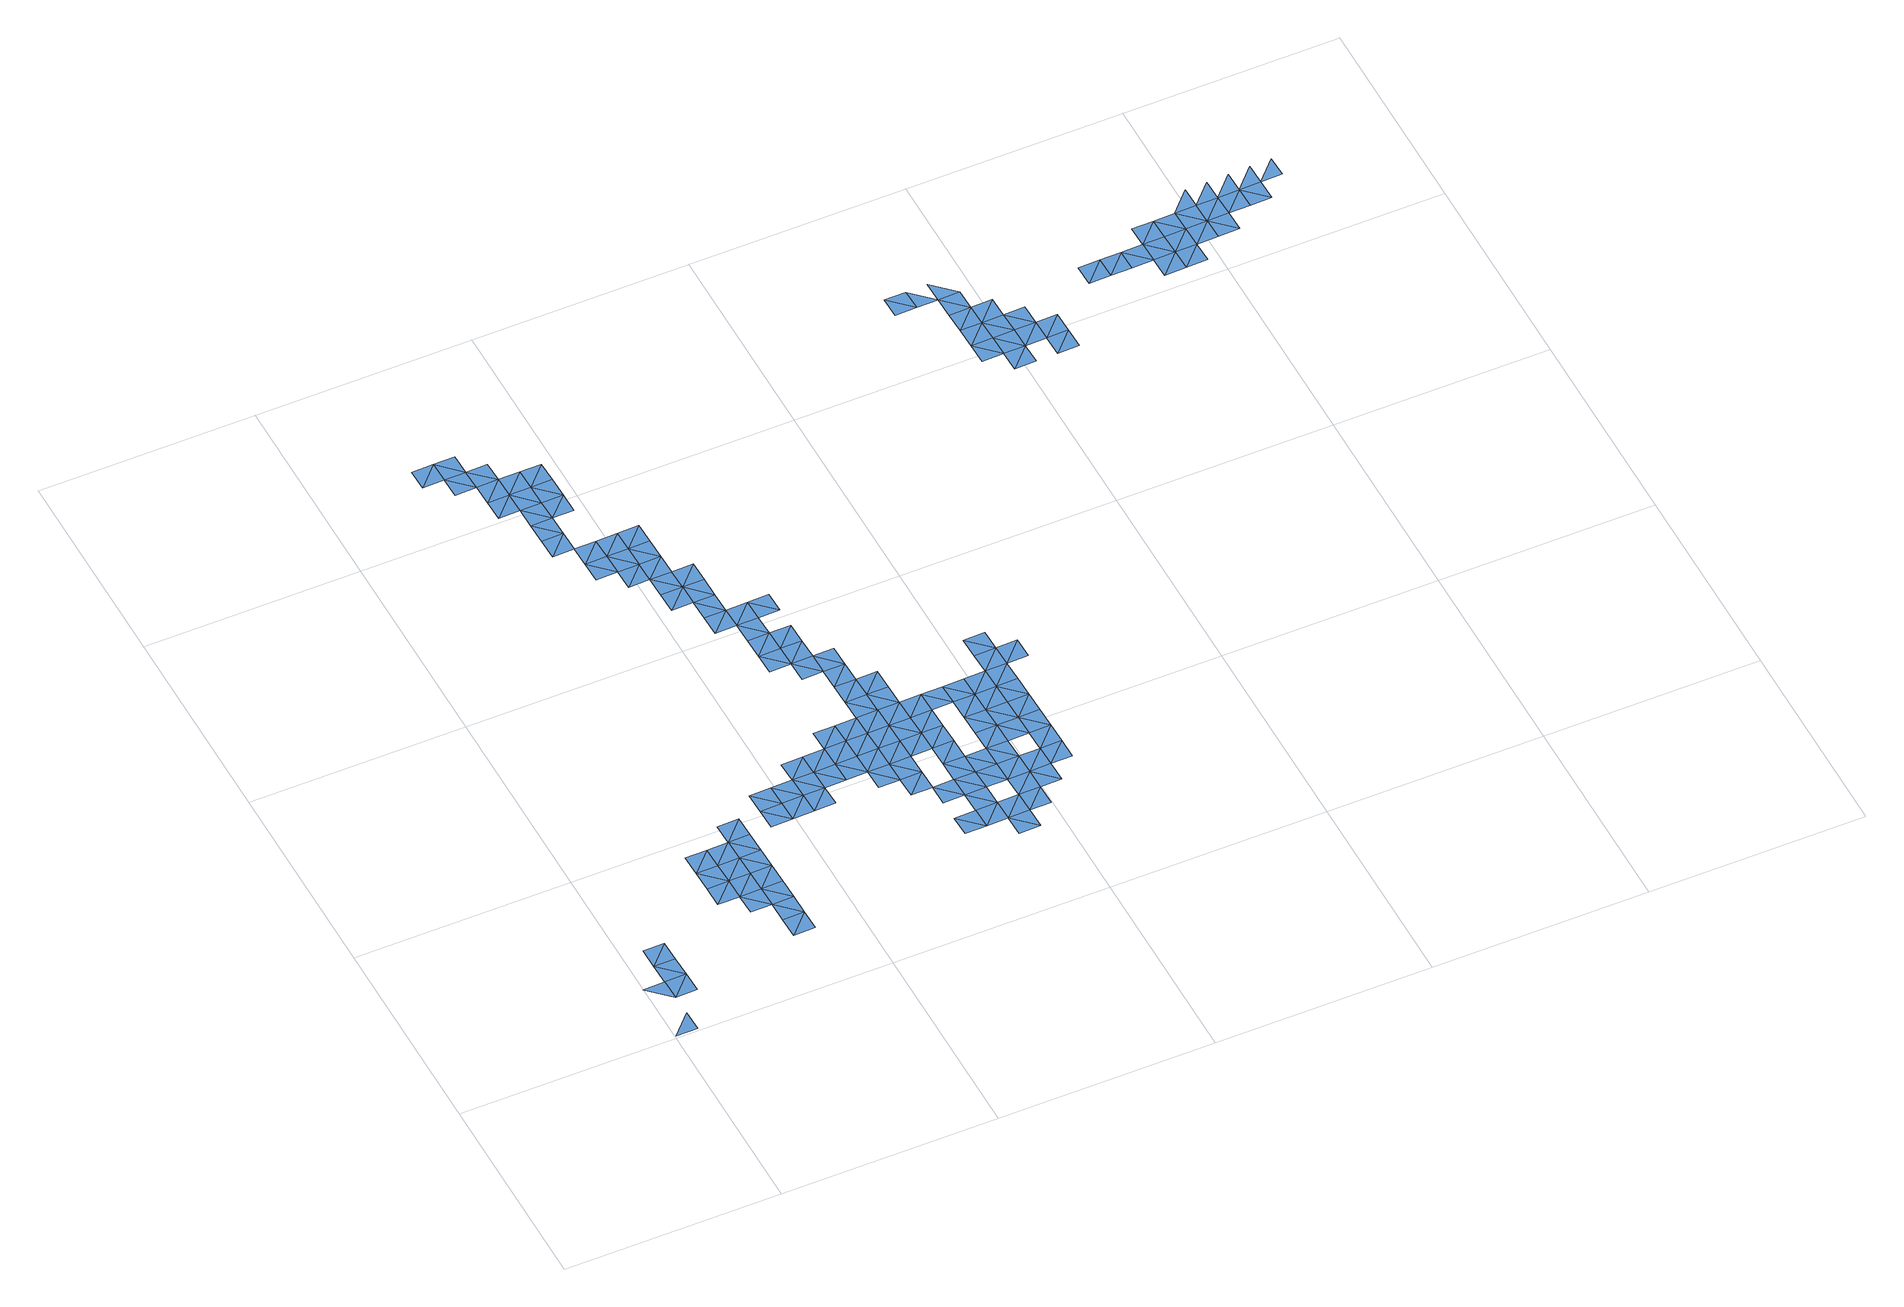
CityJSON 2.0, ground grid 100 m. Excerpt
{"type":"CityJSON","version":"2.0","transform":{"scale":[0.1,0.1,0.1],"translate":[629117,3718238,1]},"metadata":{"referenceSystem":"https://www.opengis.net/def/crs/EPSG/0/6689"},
"CityObjects":{
"waterbody1":{"type":"WaterBody","attributes":{"name":"福岡県津波浸水想定図","class":"1140","function":"2","WaterBodyTsunamiRiskAttribute.description":"1","WaterBodyTsunamiRiskAttribute.rank":"1"},"geometry":[{"type":"MultiSurface","lod":"1","boundaries":[[[0,1,2]],[[3,4,5]],[[4,6,5]],[[6,7,5]],[[4,8,6]],[[9,7,6]],[[10,7,11]],[[7,9,11]],[[12,13,14]],[[14,15,12]],[[15,16,12]],[[13,17,18]],[[19,16,20]],[[21,13,12]],[[17,13,21]],[[22,12,16]],[[19,23,16]],[[24,25,26]],[[27,25,24]],[[22,16,23]],[[26,25,19]],[[21,12,28]],[[29,23,19]],[[28,12,22]],[[28,30,21]],[[17,21,30]],[[19,25,29]],[[29,31,23]],[[23,32,22]],[[28,22,32]],[[33,30,28]],[[23,31,32]],[[32,33,28]],[[30,33,34]],[[35,30,36]],[[30,34,36]],[[37,38,39]],[[40,41,37]],[[39,40,37]],[[40,42,41]],[[43,40,39]],[[43,39,44]],[[42,40,43]],[[43,45,42]],[[44,46,43]],[[47,46,44]],[[43,46,45]],[[48,49,50]],[[45,46,51]],[[52,48,50]],[[46,53,51]],[[54,48,52]],[[51,53,55]],[[56,51,57]],[[57,51,55]],[[54,58,48]],[[59,60,61]],[[62,63,64]],[[60,65,61]],[[63,54,64]],[[55,53,66]],[[67,68,65]],[[59,69,60]],[[60,67,65]],[[55,70,57]],[[62,71,63]],[[72,73,74]],[[72,75,69]],[[55,66,76]],[[57,77,78]],[[79,66,80]],[[54,63,81]],[[72,74,82]],[[71,68,83]],[[55,76,70]],[[83,68,67]],[[75,72,82]],[[71,84,63]],[[77,57,70]],[[79,85,66]],[[86,71,83]],[[85,87,66]],[[76,66,87]],[[76,88,70]],[[71,86,84]],[[82,74,89]],[[90,86,83]],[[91,92,79]],[[93,94,95]],[[82,96,75]],[[97,77,70]],[[83,67,90]],[[92,85,79]],[[98,99,100]],[[88,76,87]],[[82,89,101]],[[67,102,90]],[[99,103,100]],[[104,105,106]],[[92,91,107]],[[108,109,110]],[[96,82,101]],[[111,89,112]],[[86,113,84]],[[97,70,88]],[[106,105,103]],[[85,114,87]],[[115,86,90]],[[116,117,107]],[[94,93,118]],[[105,104,119]],[[113,86,115]],[[85,92,120]],[[87,121,88]],[[103,122,100]],[[101,89,111]],[[112,123,111]],[[124,125,109]],[[114,85,120]],[[126,96,101]],[[109,108,124]],[[127,109,125]],[[128,108,129]],[[88,130,97]],[[131,123,100]],[[103,105,122]],[[93,132,118]],[[133,101,111]],[[119,127,125]],[[107,117,134]],[[87,114,121]],[[135,105,119]],[[132,117,118]],[[100,122,136]],[[101,133,126]],[[130,88,121]],[[132,93,137]],[[120,138,114]],[[119,125,139]],[[100,136,131]],[[140,138,120]],[[141,142,143]],[[108,128,144]],[[145,137,146]],[[124,108,147]],[[114,138,121]],[[119,139,135]],[[124,148,125]],[[134,117,149]],[[147,108,144]],[[134,150,151]],[[117,132,149]],[[152,132,137]],[[141,153,142]],[[121,154,130]],[[148,124,147]],[[134,149,150]],[[155,154,121]],[[139,156,135]],[[151,157,140]],[[158,137,145]],[[130,154,153]],[[121,138,155]],[[144,128,159]],[[159,160,144]],[[151,150,161]],[[152,137,158]],[[140,162,138]],[[157,162,140]],[[151,161,157]],[[150,149,163]],[[138,164,155]],[[135,156,165]],[[153,154,166]],[[142,153,167]],[[153,166,167]],[[161,150,168]],[[155,169,154]],[[158,170,152]],[[150,163,168]],[[138,162,164]],[[171,161,168]],[[152,172,163]],[[170,158,173]],[[155,164,169]],[[170,172,152]],[[163,174,168]],[[174,171,168]],[[174,163,172]],[[169,164,175]],[[176,172,170]],[[177,171,174]],[[178,179,180]],[[178,171,179]],[[169,175,181]],[[179,171,177]],[[182,175,180]],[[179,183,180]],[[184,172,176]],[[174,172,185]],[[175,182,181]],[[185,172,184]],[[186,179,177]],[[180,183,182]],[[181,182,187]],[[183,179,188]],[[184,189,185]],[[190,182,183]],[[179,186,188]],[[185,191,186]],[[183,188,192]],[[189,191,185]],[[182,193,187]],[[191,188,186]],[[184,194,189]],[[190,183,192]],[[193,182,190]],[[192,195,190]],[[188,191,196]],[[192,188,195]],[[188,196,195]],[[190,197,193]],[[198,199,193]],[[190,195,200]],[[190,200,197]],[[199,198,201]],[[193,197,198]],[[201,198,202]],[[197,203,198]],[[197,204,203]],[[205,206,207]],[[208,207,206]],[[209,210,211]],[[212,208,206]],[[213,214,210]],[[215,210,209]],[[216,217,214]],[[216,212,217]],[[210,215,213]],[[218,219,209]],[[219,215,209]],[[216,214,213]],[[219,218,220]],[[216,221,212]],[[222,213,215]],[[219,222,215]],[[213,223,216]],[[213,222,224]],[[213,224,223]],[[219,225,222]],[[226,225,219]],[[226,227,228]],[[226,229,225]],[[228,227,230]],[[228,229,226]],[[231,232,233]],[[232,234,233]],[[235,236,237]],[[238,236,235]],[[239,240,235]],[[240,238,235]],[[240,239,241]],[[240,242,238]],[[241,243,240]],[[244,242,240]],[[243,241,245]],[[243,244,240]],[[246,244,243]],[[247,246,243]],[[248,246,247]],[[248,249,246]],[[246,250,251]],[[246,249,250]],[[249,252,250]],[[252,249,253]],[[252,254,250]],[[255,252,253]],[[255,256,252]],[[257,252,256]],[[258,256,259]]]}]},
"waterbody2":{"type":"WaterBody","attributes":{"name":"福岡県津波浸水想定図","class":"1140","function":"2","WaterBodyTsunamiRiskAttribute.description":"1","WaterBodyTsunamiRiskAttribute.rank":"2"},"geometry":[{"type":"MultiSurface","lod":"1","boundaries":[[[260,45,56]],[[45,51,56]],[[52,261,64]],[[262,71,62]],[[52,64,54]],[[262,68,71]],[[263,89,74]],[[112,89,263]],[[100,112,98]],[[112,100,123]],[[97,130,141]],[[141,130,153]],[[128,143,159]],[[143,142,159]],[[234,236,233]],[[236,234,237]],[[238,264,265]],[[242,264,238]],[[264,242,244]],[[266,264,244]],[[246,266,244]],[[266,246,251]],[[267,266,251]],[[268,251,250]]]}]},
"waterbody3":{"type":"WaterBody","attributes":{"name":"福岡県津波浸水想定図","class":"1140","function":"2","WaterBodyTsunamiRiskAttribute.description":"1","WaterBodyTsunamiRiskAttribute.rank":"3"},"geometry":[{"type":"MultiSurface","lod":"1","boundaries":[[[269,212,221]],[[222,225,224]],[[224,225,270]]]}]}
},
"vertices":[
[104,111,8],[6,9,8],[106,11,8],[0,309,8],[102,211,8],[100,311,8],[200,313,8],[98,411,8],[202,213,8],[198,413,8],[96,511,8],[196,513,8],[592,720,8],[490,818,8],[492,719,8],[494,619,7],[594,620,7],[588,920,8],[488,918,8],[696,522,7],[596,520,7],[590,820,8],[692,722,7],[694,622,7],[700,322,6],[798,424,6],[698,422,6],[800,324,6],[690,822,8],[796,524,7],[688,922,8],[794,624,7],[792,724,7],[790,824,8],[788,924,8],[686,1022,8],[786,1024,8],[886,1026,8],[888,926,8],[988,928,8],[986,1028,8],[884,1126,8],[984,1128,8],[1086,1030,8],[1088,930,8],[1084,1130,8],[1186,1032,8],[1188,932,8],[540,3420,9],[440,3418,9],[442,3318,8],[1184,1132,8],[542,3320,8],[1286,1034,8],[642,3321,8],[1284,1134,8],[1182,1232,8],[1282,1234,8],[640,3421,8],[753,2724,8],[851,2826,8],[752,2824,8],[646,3122,10],[744,3223,10],[644,3222,10],[750,2924,8],[1386,1036,7],[850,2926,8],[748,3024,8],[853,2726,8],[1382,1236,8],[746,3123,10],[855,2626,8],[857,2526,8],[957,2528,8],[953,2728,8],[1384,1136,8],[1380,1336,8],[1280,1334,8],[1488,938,7],[1388,936,7],[742,3323,8],[955,2628,8],[848,3026,8],[844,3225,8],[1486,1038,7],[846,3125,8],[1484,1138,8],[1482,1238,8],[1057,2530,8],[948,3027,8],[1490,838,7],[1588,940,7],[1696,542,6],[1594,640,6],[1596,540,6],[1053,2729,8],[1480,1338,8],[1061,2330,10],[1063,2230,9],[1161,2331,9],[1055,2629,8],[949,2927,8],[1163,2232,8],[1167,2032,8],[1265,2133,8],[1165,2132,9],[1590,840,7],[1373,1736,8],[1271,1834,8],[1273,1734,8],[1157,2531,8],[1059,2430,8],[944,3227,8],[1584,1140,8],[946,3127,8],[1592,740,6],[1692,742,6],[1694,642,6],[1267,2034,8],[1586,1040,8],[1582,1240,8],[1263,2233,8],[1159,2431,8],[1371,1836,8],[1369,1936,8],[1153,2731,8],[1269,1934,8],[1474,1638,8],[1375,1636,8],[1580,1340,8],[1259,2433,9],[1794,644,6],[1155,2631,8],[1690,842,6],[1365,2135,8],[1261,2333,9],[1796,544,6],[1684,1142,7],[1367,2036,8],[1686,1042,8],[1478,1438,8],[1576,1539,8],[1476,1538,9],[1473,1738,8],[1898,446,6],[1798,444,6],[1471,1837,8],[1469,1937,8],[1792,744,6],[1790,844,6],[1688,942,7],[1894,646,6],[1578,1440,8],[1680,1341,8],[1682,1241,8],[1467,2037,8],[1786,1044,8],[1896,546,6],[1574,1639,8],[1572,1739,8],[1788,944,6],[1784,1143,8],[1892,746,6],[1782,1243,8],[1465,2137,8],[1678,1441,8],[1676,1541,8],[1890,846,6],[1780,1343,7],[1994,648,6],[1888,946,6],[1992,747,6],[1996,548,6],[1990,847,6],[1882,1245,7],[2094,649,6],[1988,947,6],[1886,1045,7],[1986,1047,7],[1884,1145,7],[1880,1345,7],[1982,1247,7],[1984,1147,7],[2092,749,6],[2090,849,6],[2088,949,6],[1980,1347,7],[2086,1049,7],[2190,851,6],[2082,1249,7],[2188,951,7],[2084,1149,7],[2080,1349,6],[2192,751,6],[2184,1151,7],[2186,1051,7],[2180,1351,6],[2178,1451,6],[2078,1449,6],[2182,1251,7],[2076,1549,6],[2176,1551,6],[2278,1453,6],[2280,1353,6],[2641,3360,7],[2741,3362,7],[2639,3460,8],[2739,3462,7],[2949,2966,7],[2847,3064,7],[2849,2964,7],[2841,3364,7],[2945,3166,7],[2845,3164,7],[2947,3066,7],[2943,3266,7],[2843,3264,7],[2951,2866,7],[3049,2968,7],[3051,2868,7],[2941,3366,7],[3047,3068,8],[3043,3268,7],[3045,3168,8],[3147,3070,8],[3149,2970,7],[3151,2870,7],[3249,2972,7],[3247,3072,8],[3251,2872,7],[3443,3276,7],[3445,3176,7],[3543,3278,8],[3545,3178,8],[3745,3181,7],[3643,3279,8],[3645,3179,7],[3743,3281,7],[3747,3082,7],[3845,3183,7],[3847,3083,7],[3843,3283,7],[3945,3185,7],[3943,3285,7],[3947,3085,7],[4043,3287,7],[4045,3187,7],[4145,3189,7],[4143,3289,7],[4141,3389,7],[4041,3387,7],[4241,3391,7],[4243,3291,7],[4239,3491,7],[4343,3293,7],[4341,3393,7],[4339,3493,7],[4439,3495,7],[4441,3395,7],
[1082,1230,8],[544,3220,8],[648,3022,8],[959,2428,8],[3841,3383,7],[3741,3381,7],[3941,3385,7],[4039,3487,7],[4139,3489,7],
[2839,3464,7],[3145,3170,8]
]}
